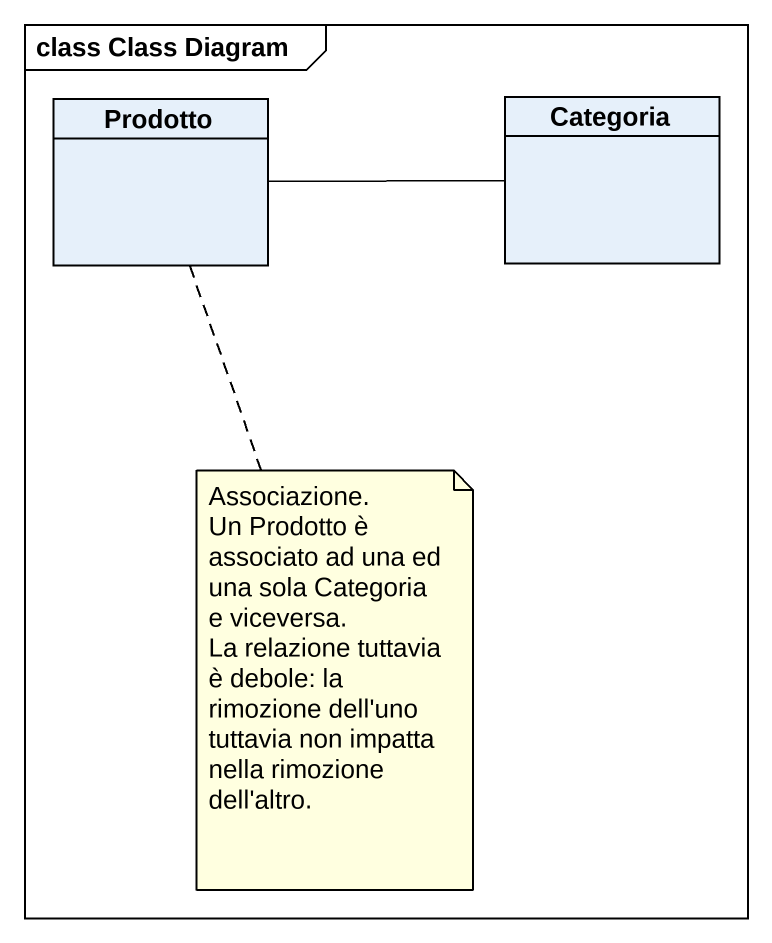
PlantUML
@startuml
mainframe class Class Diagram
hide circle
hide empty members
class Prodotto
class Categoria
Categoria -left- Prodotto
note bottom of Prodotto
  Associazione.
  Un Prodotto è associato ad una ed una sola Categoria e viceversa.
  La relazione tuttavia è debole: la rimozione dell'uno tuttavia non impatta nella rimozione dell'altro.
end note
@enduml
